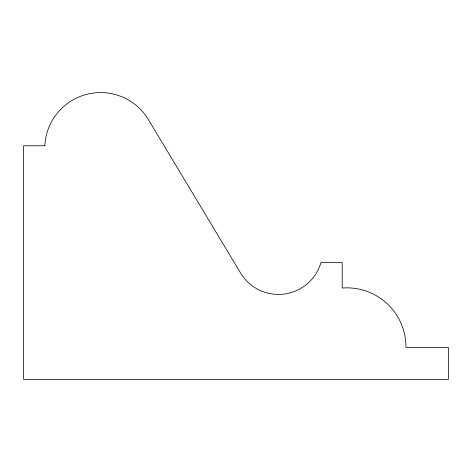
<?xml version="1.0" encoding="UTF-8"?>
<svg xmlns="http://www.w3.org/2000/svg" width="472" height="472" viewBox="0 0 472 472"><rect width="100%" height="100%" fill="white"/><g stroke="black" fill="none" stroke-linecap="round" stroke-linejoin="round"><path stroke-width="0.71" d="M44.84 145.748L23.6 145.748L23.6 379.388L448.4 379.388L448.4 347.528L405.92 347.528A58.982 58.982 0 0 0 342.2 288.044L342.2 262.568L320.96 262.568A44.25 44.25 0 0 1 240.549 272.963L148.444 119.652A55.82 55.82 0 0 0 44.84 145.748"/></g></svg>
